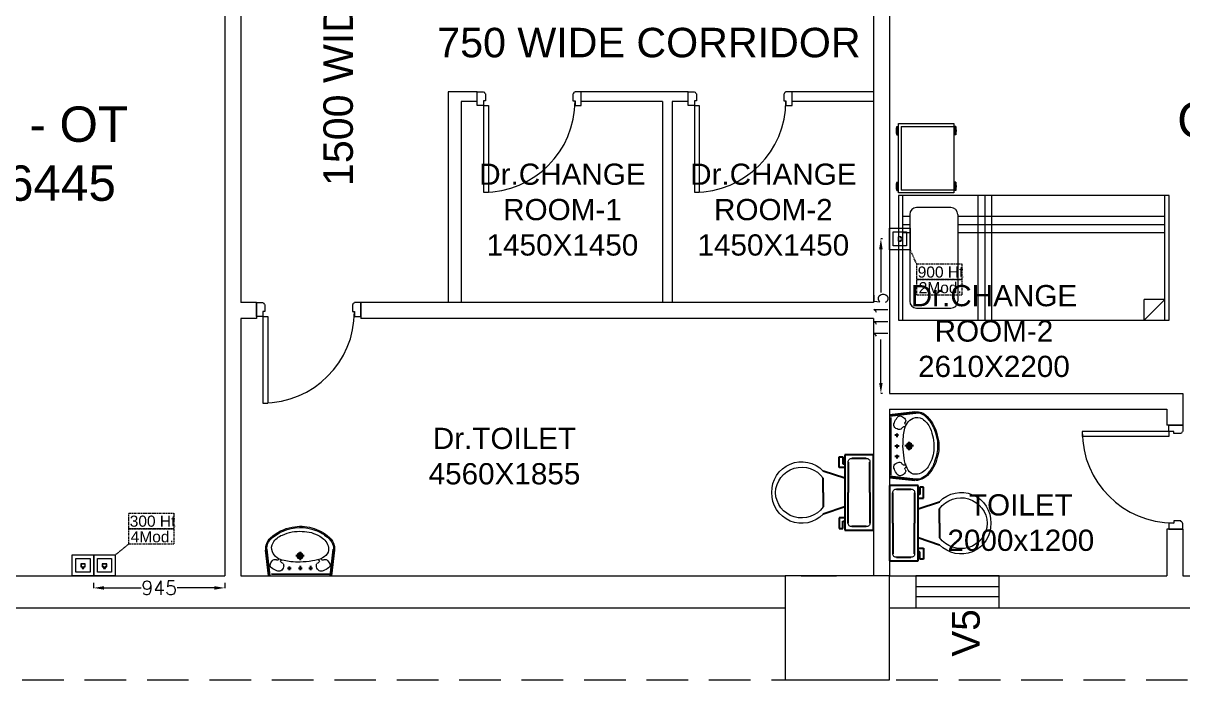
# Model space of a CAD drawing. Extents: x 3505867 to 4040009, y -660366 to -590408.
# Drawn here: x 3765112 to 3773469, y -613703 to -608969 of the extents above; entities that cross this region are included whole.
import ezdxf
from ezdxf.enums import TextEntityAlignment as Align

# ---------------------------------------------------------------- set-up
doc = ezdxf.new("R2010")
doc.units = 0
doc.header["$LTSCALE"] = 6
doc.header["$MEASUREMENT"] = 0
for name, pattern in [('1', [0]), ('DASHED2', [0.375, 0.25, -0.125]), ('HIDDEN', [0.375, 0.25, -0.125])]:
    doc.linetypes.add(name, pattern=pattern)
doc.layers.get('0').update_dxf_attribs({"linetype": 'CONTINUOUS', "lineweight": 0})
doc.layers.get('Defpoints').update_dxf_attribs({"linetype": 'CONTINUOUS', "lineweight": 0})
doc.layers.add('CFT_LOOPING', color=7, linetype='1', lineweight=0, true_color=0xd6d600)
for name, color, linetype, lineweight in [('Chajja', 7, 'CONTINUOUS', 0), ('COL', 5, 'CONTINUOUS', 0), ('DIM', 7, 'CONTINUOUS', 0), ('DOOR', 44, 'CONTINUOUS', 0), ('ELE-CABLE TRAY', 31, 'CONTINUOUS', 0), ('ELE.LAN POINT', 3, 'CONTINUOUS', 0), ('furniture', 33, 'CONTINUOUS', 0), ('JOINERY', 7, 'CONTINUOUS', 0), ('TEXT', 5, 'CONTINUOUS', 0), ('WALL', 10, 'CONTINUOUS', 0), ('Window', 161, 'CONTINUOUS', 0)]:
    doc.layers.add(name, color=color, linetype=linetype, lineweight=lineweight)
doc.styles.add('ARIAL', font='arial.ttf')
doc.styles.add('ROMANS', font='romans.shx')
doc.styles.get("Standard").update_dxf_attribs({"font": 'SIMPLEX'})
doc.dimstyles.new('AEPL1', dxfattribs={"dimtxt": 100, "dimasz": 75, "dimexe": 1.25, "dimexo": 50, "dimtad": 0, "dimdec": 0, "dimtxsty": 'ROMANS', "dimcen": 2.5, "dimclrd": 7, "dimclre": 7, "dimadec": 0, "dimazin": 0, "dimtfac": 1, "dimtdec": 0, "dimtmove": 0, "dimatfit": 3, "dimfxl": 1, "dimlwd": 0, "dimlwe": 0, "dimarcsym": 0})

# ---------------------------------------------------------------- blocks, each defined once
blk = doc.blocks.new('A$C45A5314D')
at = {"layer": 'furniture', "color": 117, "ltscale": 0.75}
for p, q in [((-1962.2, 946.4), (-1950, 946.4)), ((-1962.2, 946.4), (-1962.2, 887.3)), ((-1962.2, 945.5), (-1950, 945.5)), ((-1962.2, 944.4), (-1950, 944.4)), ((-1962.2, 943.2), (-1950, 943.2)), ((-1962.2, 941.5), (-1950, 941.5)), ((-1962.2, 939.2), (-1950, 939.2)), ((-1962.2, 936.2), (-1950, 936.2)), ((-1962.2, 932), (-1950, 932)), ((-1962.2, 927.1), (-1950, 927.1)), ((-1962.2, 920.9), (-1950, 920.9)), ((-1950, 467.5), (-1950, 967.5)), ((-1950, 967.5), (-1550, 967.5)), ((-1930.3, 947.8), (-1930.3, 487.2)), ((-1930.3, 947.8), (-1550, 947.8)), ((-1550, 967.5), (-1550, 467.5)), ((-1537.8, 946.4), (-1550, 946.4)), ((-1537.8, 945.5), (-1550, 945.5)), ((-1537.8, 944.4), (-1550, 944.4)), ((-1537.8, 943.2), (-1550, 943.2)), ((-1537.8, 941.5), (-1550, 941.5)), ((-1537.8, 939.2), (-1550, 939.2)), ((-1537.8, 936.2), (-1550, 936.2)), ((-1537.8, 932), (-1550, 932)), ((-1537.8, 927.1), (-1550, 927.1)), ((-1537.8, 920.9), (-1550, 920.9)), ((-1537.8, 946.4), (-1537.8, 887.3)), ((-1962.2, 912.9), (-1950, 912.9)), ((-1962.2, 906.7), (-1950, 906.7)), ((-1962.2, 901.8), (-1950, 901.8)), ((-1962.2, 897.6), (-1950, 897.6)), ((-1962.2, 894.6), (-1950, 894.6)), ((-1962.2, 892.3), (-1950, 892.3)), ((-1962.2, 890.6), (-1950, 890.6)), ((-1962.2, 889.4), (-1950, 889.4)), ((-1962.2, 888.2), (-1950, 888.2)), ((-1962.2, 887.3), (-1950, 887.3)), ((-1537.8, 912.9), (-1550, 912.9)), ((-1537.8, 906.7), (-1550, 906.7)), ((-1537.8, 901.8), (-1550, 901.8)), ((-1537.8, 897.6), (-1550, 897.6)), ((-1537.8, 894.6), (-1550, 894.6)), ((-1537.8, 892.3), (-1550, 892.3)), ((-1537.8, 890.6), (-1550, 890.6)), ((-1537.8, 889.4), (-1550, 889.4)), ((-1537.8, 888.2), (-1550, 888.2)), ((-1537.8, 887.3), (-1550, 887.3)), ((-1962.2, 545.4), (-1950, 545.4)), ((-1962.2, 545.4), (-1962.2, 486.3)), ((-1962.2, 544.5), (-1950, 544.5)), ((-1962.2, 543.4), (-1950, 543.4)), ((-1962.2, 542.2), (-1950, 542.2)), ((-1962.2, 540.4), (-1950, 540.4)), ((-1962.2, 538.1), (-1950, 538.1)), ((-1962.2, 535.2), (-1950, 535.2)), ((-1962.2, 531), (-1950, 531)), ((-1962.2, 526.1), (-1950, 526.1)), ((-1962.2, 519.9), (-1950, 519.9)), ((-1962.2, 511.9), (-1950, 511.9)), ((-1962.2, 505.7), (-1950, 505.7)), ((-1537.8, 545.4), (-1550, 545.4)), ((-1537.8, 544.5), (-1550, 544.5)), ((-1537.8, 543.4), (-1550, 543.4)), ((-1537.8, 542.2), (-1550, 542.2)), ((-1537.8, 540.4), (-1550, 540.4)), ((-1537.8, 538.1), (-1550, 538.1)), ((-1537.8, 535.2), (-1550, 535.2)), ((-1537.8, 531), (-1550, 531)), ((-1537.8, 526.1), (-1550, 526.1)), ((-1537.8, 519.9), (-1550, 519.9)), ((-1537.8, 511.9), (-1550, 511.9)), ((-1537.8, 505.7), (-1550, 505.7)), ((-1537.8, 545.4), (-1537.8, 486.3)), ((-1962.2, 500.7), (-1950, 500.7)), ((-1962.2, 496.6), (-1950, 496.6)), ((-1962.2, 493.6), (-1950, 493.6)), ((-1962.2, 491.3), (-1950, 491.3)), ((-1962.2, 489.6), (-1950, 489.6)), ((-1962.2, 488.4), (-1950, 488.4)), ((-1962.2, 487.2), (-1950, 487.2)), ((-1962.2, 486.3), (-1950, 486.3)), ((-1962.2, 486.3), (-1950, 486.3)), ((-1550, 467.5), (-1950, 467.5)), ((-1550, 487.2), (-1930.3, 487.2)), ((-1537.8, 500.7), (-1550, 500.7)), ((-1537.8, 496.6), (-1550, 496.6)), ((-1537.8, 493.6), (-1550, 493.6)), ((-1537.8, 491.3), (-1550, 491.3)), ((-1537.8, 489.6), (-1550, 489.6)), ((-1537.8, 488.4), (-1550, 488.4)), ((-1537.8, 487.2), (-1550, 487.2)), ((-1537.8, 486.3), (-1550, 486.3))]:
    blk.add_line(p, q, dxfattribs=at)
at = {"layer": 'furniture', "color": 117}
for p, q in [((0, 450), (-1950, 450)), ((-1950, 450), (-1950, -450)), ((-1920.5, 450), (-1920.5, -450)), ((-1376.5, -450), (-1376.5, 450)), ((-1326.5, -450), (-1326.5, 450)), ((-1276.5, -450), (-1276.5, 450)), ((-29.5, -450), (-29.5, 450)), ((0, -450), (0, 450)), ((-1572.3, 361.9), (-1819.8, 361.9)), ((-1920.5, 300), (-1869, 300)), ((-1869, 312.7), (-1869, -312.7)), ((-1523.1, 312.7), (-1523.1, -312.7)), ((-1523.1, 300), (-29.5, 300)), ((-1920.5, 240.9), (-1869, 240.9)), ((-1920.5, 181.9), (-1869, 181.9)), ((-1523.1, 240.9), (-29.5, 240.9)), ((-1523.1, 181.9), (-29.5, 181.9)), ((-179.5, -450), (-29.5, -300)), ((-179.5, -450), (-179.5, -300)), ((-29.5, -300), (-179.5, -300)), ((-1819.8, -361.9), (-1572.3, -361.9)), ((-1950, -450), (0, -450))]:
    blk.add_line(p, q, dxfattribs=at)
at = {"layer": 'furniture', "color": 117, "ltscale": 0.75}
for centre, start, end in [((-1876, 916.9), 161.07537, 198.92466), ((-1624, 916.9), 341.07537, 18.92466), ((-1876, 515.9), 161.07537, 198.92466), ((-1624, 515.9), 341.07537, 18.92466)]:
    blk.add_arc(centre, 91.1, start, end, dxfattribs=at)
at = {"layer": 'furniture', "color": 117}
for centre, start, end in [((-1819.8, 312.7), 90.00001, 180.00001), ((-1572.3, 312.7), 0.00001, 90.00001), ((-1819.8, -312.7), 180.00001, 270.00001), ((-1572.3, -312.7), 270.00001, 0.00001)]:
    blk.add_arc(centre, 49.2, start, end, dxfattribs=at)
blk = doc.blocks.new('750')
at = {"layer": 'DOOR'}
for p, q in [((-50, 705), (-47.5, 705)), ((-35, 690), (-35, 692.5)), ((-50, 45), (-47.5, 45)), ((-35, 60), (-35, 57.5)), ((50, 45), (50, 80)), ((50, 80), (675, 80)), ((50, 45), (675, 45)), ((675, 45), (675, 80))]:
    blk.add_line(p, q, dxfattribs=at)
for points in [[(15, 690), (15, 705), (50, 705), (50, 750), (-50, 750), (-50, 705)], [(-35, 690), (15, 690)], [(15, 60), (15, 45), (50, 45), (50, 0), (-50, 0), (-50, 45)], [(-35, 60), (15, 60)]]:
    blk.add_lwpolyline(points, dxfattribs=at)
for centre, start, end in [((-35, 705), 180, 270), ((-35, 45), 90, 180)]:
    blk.add_arc(centre, 12.5, start, end, dxfattribs=at)
at = {"layer": 'DOOR', "color": 145}
blk.add_arc((15, 45), 660, 0, 90, dxfattribs=at)
blk = doc.blocks.new('rhej')
at = {"color": 8, "lineweight": 25}
for p, q in [((271.6, 188.9), (271.6, 266.4)), ((271.6, 266.4), (297.5, 266.4)), ((297.5, 266.4), (297.5, 214.7)), ((310.4, 279.4), (310.4, -263.7)), ((517.3, 279.4), (310.4, 279.4)), ((465.6, 253.5), (362.2, 253.5)), ((517.3, 7.8), (517.3, 279.4)), ((310.4, 188.9), (271.6, 188.9)), ((297.5, 214.7), (310.4, 214.7)), ((336.3, 227.7), (336.3, 7.8)), ((491.5, 7.8), (491.5, 227.7)), ((310.4, 111.3), (155.3, 163)), ((155.3, 7.8), (155.3, 111.3)), ((155.3, 7.8), (155.3, -95.6)), ((336.3, -212), (336.3, 7.8)), ((491.5, 7.8), (491.5, -212)), ((517.3, -263.7), (517.3, 7.8)), ((310.4, -95.6), (155.3, -147.3)), ((271.6, -173.2), (271.6, -250.8)), ((310.4, -173.2), (271.6, -173.2)), ((297.5, -250.8), (297.5, -199.1)), ((297.5, -199.1), (310.4, -199.1)), ((465.6, -237.9), (362.2, -237.9)), ((271.6, -250.8), (297.5, -250.8)), ((310.4, -263.7), (517.3, -263.7))]:
    blk.add_line(p, q, dxfattribs=at)
at = {"color": 8, "extrusion": (0, 0, -1)}
for centre, major_axis, start_param, end_param in [((358.9, 230.9), (-16.2, -16.2), 0.643501, 2.498091), ((468.8, 230.9), (16.2, -16.2), 3.785094, 5.639684), ((0, 15.7), (151.4, -151.4), 2.319632, 4.738539), ((0.9, 2.3), (-133.6, -133.6), 0.814663, 3.31238), ((0, 0), (-151.4, -151.4), 4.686239, 7.105146), ((0.9, 13.4), (-133.6, -133.6), 4.541602, 7.039318), ((358.9, -215.2), (-16.2, -16.2), -0.927295, 0.927295), ((468.8, -215.2), (16.2, -16.2), 5.35589, 7.21048)]:
    blk.add_ellipse(centre, major_axis=major_axis, ratio=1, start_param=start_param, end_param=end_param, dxfattribs=at)
blk = doc.blocks.new('u46')
at = {"color": 8, "lineweight": 25}
for p, q in [((-10.2, 228.4), (174.5, 249.1)), ((-10.2, 220.4), (181.2, 241.9)), ((-0.6, -208.9), (0.6, 208.9)), ((44.2, 92.9), (44.2, 66.7)), ((56.5, 80.8), (29.2, 80.8)), ((61.7, 1.6), (29.2, 1.6)), ((44.2, 13.7), (44.2, -12.6)), ((163.2, 3), (101.8, 3)), ((133.1, -27.2), (133.1, 33.1)), ((61.7, -73.2), (29.2, -73.2)), ((44.2, -61.1), (44.2, -87.4)), ((-10.2, -216.1), (181.2, -237.6)), ((-10.2, -224.1), (174.5, -244.8))]:
    blk.add_line(p, q, dxfattribs=at)
at = {"color": 8, "extrusion": (0, 0, -1)}
for centre, major_axis, start_param, end_param in [((187.7, 150.5), (0, 99.5), -0.132539, 0.848731), ((56, 154.5), (0, 34), 4.33982, 5.202657), ((144.8, 128.2), (1.1, 126.1), -1.238036, -0.892193), ((65.8, 198.9), (0, 20.7), -1.101507, 0.481509), ((57.5, 163.3), (-0.3, 56.9), 0.324902, 0.965135), ((208, 103.4), (0, 109.8), -1.431017, -0.436146), ((110.3, 167.2), (-6.08, 6.08), 4.867594, 6.265028), ((90.3, 184.5), (0, 17.9), 0.880684, 2.260744), ((189.6, 137.7), (0, 70.9), -0.405199, 0.56573), ((185.8, 147.6), (0.1, 94.4), -0.049658, 0.838116), ((153.9, 79), (-0.2, 139.7), 0.557563, 1.193786), ((57.3, 20.1), (0, 275.4), 0.806541, 1.180915), ((49.5, 13.5), (-0.1, 293.9), 0.809856, 1.41441), ((64.6, 170.4), (0.3, 49.2), 3.359735, 4.09512), ((44.2, 80.8), (0.02, 6.43), 3.139035, 9.42222), ((62.5, 153), (0, 31.9), 2.620328, 3.422401), ((104.1, 117.8), (-0.2, 26.8), -1.278641, -0.487266), ((96.3, 135.9), (0, 7.39), -0.727724, 1.373337), ((387.1, 47.9), (-0.3, 296.4), -1.495794, -1.328336), ((110.5, 165), (5.47, 5.47), 2.097053, 3.541809), ((13.1, 6.8), (0, 297.5), 1.141495, 1.637774), ((35, 2.5), (0, 302.7), 1.155365, 1.952189), ((44.2, 1.6), (0.08, 6.43), 3.12883, 9.412015), ((820.2, -1), (0.1, 732.1), -1.56667, -1.474079), ((888.1, 36.7), (0.8, 800.7), 4.558159, 4.668067), ((133.1, 3), (0, 21.6), 3.141254, 9.424439), ((133.1, 3), (-0.1, 15.5), 3.145308, 9.428493), ((133.1, 3), (0, 10.9), 3.142047372431534, 9.42523267961112), ((72.5, -1.7), (-0.1, 274.2), 1.346594, 1.865175), ((44.2, -73.2), (0.02, 6.43), 3.139035, 9.42222), ((56.1, -13.3), (0.2, 287), 1.808981, 2.322804), ((62.5, -10.9), (0, 247.5), 1.579809, 2.112792), ((56, -148.1), (0, 34), 4.222121, 5.084958), ((64.6, -163.9), (0.1, 49.2), -0.960797, -0.225412), ((144.8, -121.8), (-0.3, 126.1), 4.027191, 4.373034), ((62.5, -146.6), (-0.1, 31.9), -0.276767, 0.525307), ((104.1, -111.4), (0.2, 26.8), 3.628858, 4.420234), ((96.6, -128.2), (-0.03, 8.55), 1.455188, 3.796569), ((263.1, -73.7), (0.1, 166.8), 4.181112, 4.641559), ((110.3, -160.8), (-6.08, 6.08), 4.730546, 6.12798), ((111.3, -159.3), (6.17, 6.17), 4.354779, 6.027124), ((90.3, -178.1), (0, 17.9), 0.880848, 2.260908), ((192.6, -126.1), (0, 80.1), 3.554495, 4.299548), ((163.1, -79.8), (0.2, 126), 2.054055, 2.802751), ((124.5, -51.6), (-0.2, 200.3), 1.868215, 2.281789), ((65.8, -192.5), (0, 20.7), 2.661884, 4.2449), ((57.5, -156.9), (0.3, 56.9), 2.176458, 2.816691), ((181.2, -107), (0, 94.7), 2.890537, 3.362984), ((184.7, -162.2), (-0.1, 83.2), 2.850118, 3.264751), ((188.2, -159.7), (0, 78.1), 2.562376, 3.231693), ((187.2, -138.1), (-0.1, 106), 2.310552, 2.942572), ((171.7, -117.2), (-0.1, 123.1), 2.127435, 2.640092)]:
    blk.add_ellipse(centre, major_axis=major_axis, ratio=1, start_param=start_param, end_param=end_param, dxfattribs=at)
blk = doc.blocks.new('CIVIL IVF')
at = {"layer": 'Chajja', "color": 8, "linetype": 'HIDDEN', "ltscale": 200}
blk.add_line((-33055, 235.2), (-10540, 235.2), dxfattribs=at)
at = {"layer": 'COL', "color": 8}
blk.add_lwpolyline([(-15555, 985.2), (-16305, 985.2), (-16305, 235.2), (-15555, 235.2)], close=True, dxfattribs=at)
at = {"layer": 'WALL', "color": 8, "linetype": 'ByBlock'}
for p, q in [((-20230, 7660.2), (-20230, 2955.2)), ((-20345, 7430.2), (-20345, 985.2)), ((-15670, 6910.2), (-15670, 2955.2)), ((-15555, 6910.2), (-15555, 2300.2)), ((-18525, 4475.2), (-18735, 4475.2)), ((-18735, 4475.2), (-18735, 2955.2)), ((-18525, 4405.2), (-18525, 4475.2)), ((-17005, 4475.2), (-17775, 4475.2)), ((-17775, 4405.2), (-17775, 4475.2)), ((-17005, 4405.2), (-17005, 4475.2)), ((-15670, 4475.2), (-16255, 4475.2)), ((-16255, 4405.2), (-16255, 4475.2)), ((-18525, 4405.2), (-18640, 4405.2)), ((-18640, 4405.2), (-18640, 2955.2)), ((-17190, 4405.2), (-17775, 4405.2)), ((-17190, 4405.2), (-17190, 2955.2)), ((-17120, 4405.2), (-17120, 2955.2)), ((-17005, 4405.2), (-17120, 4405.2)), ((-15670, 4405.2), (-16255, 4405.2)), ((-20115, 2955.2), (-20230, 2955.2)), ((-20115, 2955.2), (-20115, 2840.2)), ((-15670, 2955.2), (-19365, 2955.2)), ((-19365, 2955.2), (-19365, 2840.2)), ((-20230, 2840.2), (-20230, 985.2)), ((-20115, 2840.2), (-20230, 2840.2)), ((-15670, 2840.2), (-19365, 2840.2)), ((-15670, 2840.2), (-15670, 985.2)), ((-15555, 2300.2), (-13440, 2300.2)), ((-13440, 2300.2), (-13440, 2070)), ((-15555, 2185.2), (-15555, 985.2)), ((-15555, 2185.2), (-13555, 2185.2)), ((-13555, 2185.2), (-13555, 2070)), ((-13440, 2070), (-13555, 2070)), ((-13555, 1320.2), (-13555, 985.2)), ((-13440, 1320.2), (-13555, 1320.2)), ((-13440, 1320.2), (-13440, 985.2)), ((-22265, 985.2), (-20345, 985.2)), ((-20230, 985.2), (-16305, 985.2)), ((-15555, 985.2), (-13555, 985.2)), ((-13440, 985.2), (-10010, 985.2)), ((-22265, 755.2), (-16305, 755.2)), ((-15555, 755.2), (-10010, 755.2))]:
    blk.add_line(p, q, dxfattribs=at)
at = {"layer": 'WALL', "color": 8, "lineweight": 0}
blk.add_line((-16190, 985.2), (-15935, 985.2), dxfattribs=at)
at = {"layer": 'Window', "color": 8, "linetype": 'Continuous'}
for points in [[(-14763.6, 755.2), (-14763.6, 985.2), (-15363.6, 985.2), (-15363.6, 755.2)], [(-14763.6, 835.2), (-14763.6, 905.2), (-15363.6, 905.2), (-15363.6, 835.2)]]:
    blk.add_lwpolyline(points, close=True, dxfattribs=at)
at = {"layer": 'DOOR', "color": 8}
for p, rotation in [((-18525, 4425.2), 270), ((-17005, 4425.2), 270), ((-20115, 2905.2), 270), ((-13490, 2070.2), 180)]:
    blk.add_blockref('750', p, dxfattribs=dict(at, rotation=rotation))
at = {"layer": 'furniture', "color": 8, "linetype": 'Continuous', "rotation": 1.312676974619593e-05}
blk.add_blockref('A$C45A5314D', (-13539.1, 3277.5), dxfattribs=at)
at = {"layer": 'WALL', "color": 8, "linetype": 'ByBlock'}
for name, p in [('u46', (-15544.8, 1918.3)), ('rhej', (-16187.3, 1577.3))]:
    blk.add_blockref(name, p, dxfattribs=at)
for name, p, rotation in [('rhej', (-15037.7, 1372.1), 180), ('u46', (-19799, 995.4), 90)]:
    blk.add_blockref(name, p, dxfattribs=dict(at, rotation=rotation))
at = {"layer": 'DIM', "color": 8, "style": 'ARIAL'}
blk.add_text('1500 WIDE CORRIDOR', height=212.5, rotation=90, dxfattribs=at).set_placement((-19357.7, 5403), align=Align.BOTTOM_CENTER)
blk.add_text('750 WIDE CORRIDOR', height=212.5, dxfattribs=at).set_placement((-17287.7, 4659.4), align=Align.BOTTOM_CENTER)
at = {"layer": 'DIM', "color": 8, "attachment_point": 5, "style": 'ARIAL'}
for s, insert, char_height, width in [('PRE/POST \\POPERATIVE WARD\\P6180x6600', (-12460.2, 4057.9), 255, 2454.158), ('MINOR - OT\\P4200X6445', (-22040.4, 4026.8, -101230.8), 255, 2454.158), ('Dr.CHANGE\\PROOM-1\\P1450X1450', (-17911, 3624.2), 153, 1198.956), ('Dr.CHANGE\\PROOM-2\\P1450X1450', (-16391.1, 3624.2), 153, 1198.956), ('Dr.CHANGE\\PROOM-2\\P2610X2200', (-14801, 2748.8), 153, 1198.956), ('Dr.TOILET\\P4560X1855', (-18328.8, 1847.2), 153, 1198.956), ('TOILET\\P2000x1200', (-14607.3, 1367.6, -101230.8), 153, 1626.956)]:
    blk.add_mtext(s, dxfattribs=dict(at, insert=insert, char_height=char_height, width=width))
at = {"layer": 'JOINERY', "color": 8, "style": 'ARIAL', "width": 1}
blk.add_text('V5', height=200, rotation=90, dxfattribs=at).set_placement((-14903.7, 402.3))
blk = doc.blocks.new('Voice')
at = {"layer": 'ELE.LAN POINT', "color": 6}
for points in [[(0, -31.8), (127.9, -31.8), (127.9, 92), (0, 92)], [(21.9, -10), (106, -10), (106, 70.1), (21.9, 70.1)], [(77.3, 21.4), (69.7, 21.4), (69.7, 11.7), (58.1, 11.7), (58.1, 21.4), (50.6, 21.4), (50.6, 38.7), (77.3, 38.7)], [(75.9, 22.8), (68.4, 22.8), (68.4, 13), (59.5, 13), (59.5, 22.8), (52, 22.8), (52, 37.4), (75.9, 37.4)]]:
    blk.add_lwpolyline(points, close=True, dxfattribs=at)
blk = doc.blocks.new('*D285')
at = {"layer": 'Defpoints', "color": 0, "linetype": 'ByBlock', "transparency": 16777216}
for p in [(3771354.3, -610523.6), (3771293.4, -611638.2), (3771354.3, -611638.2)]:
    blk.add_point(p, dxfattribs=at)
at = {"layer": 'ELE-CABLE TRAY', "color": 7, "linetype": 'ByBlock', "lineweight": 0, "transparency": 16777216}
for p, q in [((3771304.3, -610523.6), (3771292.1, -610523.6)), ((3771293.4, -610598.6), (3771293.4, -610911.3)), ((3771293.4, -611563.2), (3771293.4, -611250.6)), ((3771304.3, -611638.2), (3771292.1, -611638.2))]:
    blk.add_line(p, q, dxfattribs=at)
at = {"layer": 'ELE-CABLE TRAY', "color": 7, "linetype": 'ByBlock', "transparency": 16777216}
for points in [[(3771305.9, -610598.6), (3771280.9, -610598.6), (3771293.4, -610523.6)], [(3771280.9, -611563.2), (3771305.9, -611563.2), (3771293.4, -611638.2)]]:
    blk.add_solid(points, dxfattribs=at)
at = {"layer": 'ELE-CABLE TRAY', "color": 0, "linetype": 'ByBlock', "transparency": 16777216, "insert": (3771293.4, -611080.9), "char_height": 100, "attachment_point": 5, "rotation": 90, "style": 'ROMANS'}
blk.add_mtext('1115', dxfattribs=at)
blk = doc.blocks.new('*D286')
at = {"layer": 'Defpoints', "color": 0, "linetype": 'ByBlock', "transparency": 16777216}
for p in [(3765619.4, -612953.2), (3766564.3, -612953.2), (3766564.3, -613040.7)]:
    blk.add_point(p, dxfattribs=at)
at = {"layer": 'ELE-CABLE TRAY', "color": 7, "linetype": 'ByBlock', "lineweight": 0, "transparency": 16777216}
for p, q in [((3765619.4, -613003.2), (3765619.4, -613042)), ((3766564.3, -613003.2), (3766564.3, -613042)), ((3765694.4, -613040.7), (3765962.6, -613040.7)), ((3766489.3, -613040.7), (3766221, -613040.7))]:
    blk.add_line(p, q, dxfattribs=at)
at = {"layer": 'ELE-CABLE TRAY', "color": 7, "linetype": 'ByBlock', "transparency": 16777216}
for points in [[(3765694.4, -613028.2), (3765694.4, -613053.2), (3765619.4, -613040.7)], [(3766489.3, -613053.2), (3766489.3, -613028.2), (3766564.3, -613040.7)]]:
    blk.add_solid(points, dxfattribs=at)
at = {"layer": 'ELE-CABLE TRAY', "color": 0, "linetype": 'ByBlock', "transparency": 16777216, "insert": (3766091.8, -613040.7), "char_height": 100, "attachment_point": 5, "style": 'ROMANS'}
blk.add_mtext('945', dxfattribs=at)

msp = doc.modelspace()

# ---------------------------------------------------------------- linework, layer by layer
at = {"layer": 'CFT_LOOPING', "color": 7, "linetype": 'DASHED2', "ltscale": 5}
for p, q in [((3771551.3, -610705.3), (3771504.3, -610602.1)), ((3765872.1, -612726.3), (3765775.3, -612803.2))]:
    msp.add_line(p, q, dxfattribs=at)
for points in [[(3771551.3, -610705.3), (3771876.1, -610705.3), (3771876.1, -610817.8), (3771551.3, -610817.8)], [(3771551.3, -610817.8), (3771876.1, -610817.8), (3771876.1, -610930.3), (3771551.3, -610930.3)], [(3765872.1, -612501.3), (3766196.9, -612501.3), (3766196.9, -612613.8), (3765872.1, -612613.8)], [(3765872.1, -612613.8), (3766196.9, -612613.8), (3766196.9, -612726.3), (3765872.1, -612726.3)]]:
    msp.add_lwpolyline(points, close=True, dxfattribs=at)

# ---------------------------------------------------------------- block references
at = {"linetype": 'ByBlock'}
msp.add_blockref('CIVIL IVF', (3786909.3, -613938.4), dxfattribs=at)
at = {"layer": 'ELE.LAN POINT', "color": 7, "xscale": -1.211286963933217, "yscale": 1.211286963933217, "zscale": 1.211286963933217, "rotation": 89.99999999999977}
msp.add_blockref('Voice', (3771465.8, -610447.2), dxfattribs=at)
at = {"layer": 'ELE.LAN POINT', "color": 7, "xscale": -1.211286963933217, "yscale": 1.211286963933217, "zscale": 1.211286963933217}
for p in [(3765620.4, -612914.7), (3765775.3, -612914.7)]:
    msp.add_blockref('Voice', p, dxfattribs=at)

# ---------------------------------------------------------------- texts
at = {"layer": 'TEXT', "color": 7, "char_height": 80, "attachment_point": 1}
for s, insert, width in [('\\A1;{\\fArial|b0|i0|c0|p34;900 Ht\\P}', (3771558.7, -610723.4), 8957.987), ('\\A1;{\\fArial|b0|i0|c0|p34;2Mod.\\P}', (3771565.8, -610835.9), 352.575), ('\\A1;{\\fArial|b0|i0|c0|p34;300 Ht\\P}', (3765879.5, -612519.4), 8957.987), ('\\A1;{\\fArial|b0|i0|c0|p34;4Mod.\\P}', (3765886.5, -612631.9), 352.575)]:
    msp.add_mtext(s, dxfattribs=dict(at, insert=insert, width=width))

# ---------------------------------------------------------------- dimensions: what is measured, and where the dimension line sits
at = {"layer": 'ELE-CABLE TRAY', "color": 0, "linetype": 'ByBlock'}
dim = msp.add_linear_dim(base=(3771293.4, -611638.2), p1=(3771354.3, -610523.6), p2=(3771354.3, -611638.2), angle=90, dimstyle='AEPL1', dxfattribs=at)
dim.commit()
dim.dimension.update_dxf_attribs({"geometry": '*D285', "text_midpoint": (3771293.4, -611080.9)})
dim = msp.add_linear_dim(base=(3766564.3, -613040.7), p1=(3765619.4, -612953.2), p2=(3766564.3, -612953.2), dimstyle='AEPL1', dxfattribs=at)
dim.commit()
dim.dimension.update_dxf_attribs({"geometry": '*D286', "text_midpoint": (3766091.8, -613040.7)})

doc.saveas('drawing.dxf')
